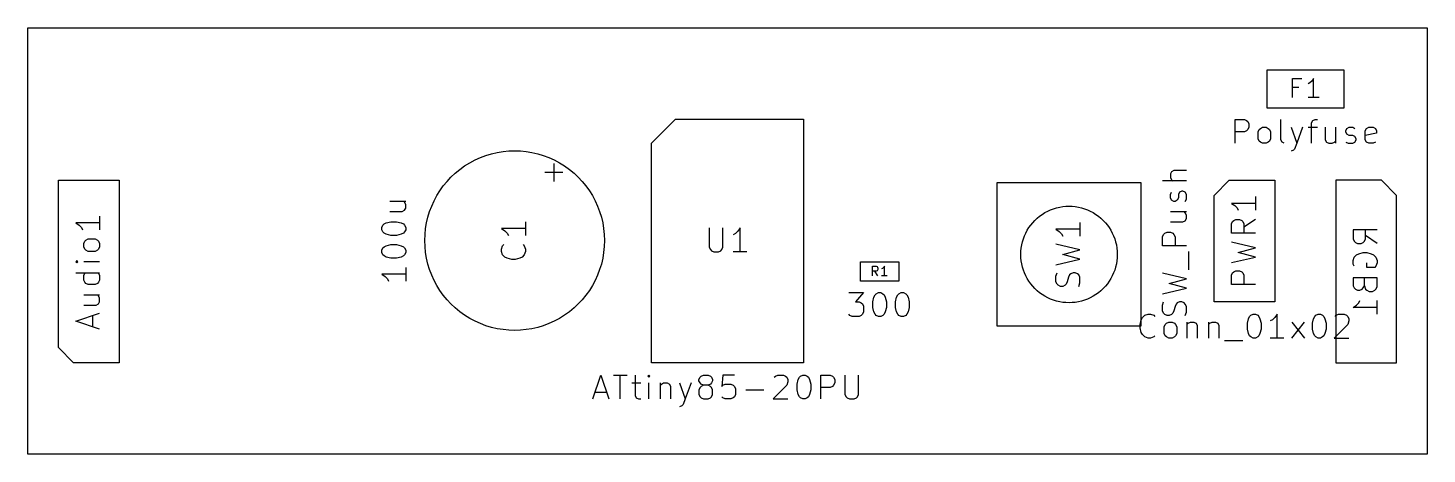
# Model space of a CAD drawing. Extents: x 0.1 to 58.5, y -17.8 to 0.
import ezdxf

# ---------------------------------------------------------------- set-up
doc = ezdxf.new("R2010")
doc.units = 0
doc.layers.get('0').update_dxf_attribs({"linetype": 'CONTINUOUS'})

msp = doc.modelspace()

# ---------------------------------------------------------------- linework, layer by layer
at = {"color": 7}
for points in [[(0.050653, 0.003511), (58.470652, 0.003511)], [(0.050653, -17.776488), (0.050653, 0.003511)], [(58.470652, 0.003511), (58.470652, -17.776488)], [(51.790452, -1.736389), (54.990852, -1.736389)], [(51.790452, -3.336589), (51.790452, -1.736389)], [(54.990852, -1.736389), (54.990852, -3.336589)], [(52.857252, -2.899709), (52.857252, -2.099609), (53.238252, -2.099609)], [(53.733552, -2.899709), (53.733552, -2.099609), (53.657352, -2.213909), (53.581152, -2.290109), (53.504952, -2.328209)], [(53.123952, -2.480609), (52.857252, -2.480609)], [(53.962152, -2.899709), (53.504952, -2.899709)], [(54.990852, -3.336589), (51.790452, -3.336589)], [(26.085652, -4.807249), (27.086412, -3.806489)], [(27.086412, -3.806489), (32.435652, -3.806489)], [(32.435652, -3.806489), (32.435652, -13.966488)], [(50.462032, -4.809789), (50.462032, -3.809029), (50.843032, -3.809029), (50.939552, -3.857289), (50.985272, -3.905549), (51.033532, -3.999529), (51.033532, -4.141769), (50.985272, -4.238289), (50.939552, -4.286549), (50.843032, -4.332269), (50.462032, -4.332269)], [(52.509272, -4.809789), (52.415292, -4.761529), (52.367032, -4.667549), (52.367032, -3.809029)], [(53.652272, -4.809789), (53.652272, -3.951269), (53.700532, -3.857289), (53.794512, -3.809029), (53.891032, -3.809029)], [(52.796292, -4.141769), (53.032512, -4.809789)], [(53.271272, -4.141769), (53.032512, -4.809789), (52.938532, -5.048549), (52.890272, -5.094269), (52.796292, -5.142529)], [(53.510032, -4.141769), (53.891032, -4.141769)], [(54.223772, -4.141769), (54.223772, -4.667549), (54.272032, -4.761529), (54.366012, -4.809789), (54.510792, -4.809789), (54.604772, -4.761529), (54.653032, -4.713269)], [(54.653032, -4.141769), (54.653032, -4.809789)], [(55.082292, -4.761529), (55.176272, -4.809789), (55.366772, -4.809789), (55.463292, -4.761529), (55.509012, -4.667549), (55.509012, -4.619289), (55.463292, -4.522769), (55.366772, -4.477049), (55.224532, -4.477049), (55.128012, -4.428789), (55.082292, -4.332269), (55.082292, -4.286549), (55.128012, -4.190029), (55.224532, -4.141769), (55.366772, -4.141769), (55.463292, -4.190029)], [(56.319272, -4.761529), (56.225292, -4.809789), (56.034792, -4.809789), (55.938272, -4.761529), (55.890012, -4.667549), (55.890012, -4.286549), (55.938272, -4.190029), (56.034792, -4.141769), (56.225292, -4.141769), (56.319272, -4.190029), (56.367532, -4.286549), (56.367532, -4.380529), (55.890012, -4.477049)], [(26.085652, -13.966488), (26.085652, -4.807249)], [(22.008952, -5.655609), (22.008952, -6.404909)], [(1.320653, -6.346489), (3.860653, -6.346489)], [(1.320653, -13.331488), (1.320653, -6.346489)], [(3.860653, -6.346489), (3.860653, -13.966488)], [(22.382332, -6.031529), (21.633032, -6.031529)], [(48.422412, -6.374429), (47.424192, -6.374429)], [(48.422412, -5.947709), (47.899172, -5.947709), (47.805192, -5.993429), (47.756932, -6.089949), (47.756932, -6.232189), (47.805192, -6.328709), (47.850912, -6.374429)], [(49.580652, -6.981489), (50.215652, -6.346489)], [(50.215652, -6.346489), (52.120652, -6.346489)], [(52.120652, -6.346489), (52.120652, -11.426489)], [(54.660652, -6.346489), (54.660652, -13.966488)], [(56.565652, -6.346489), (54.660652, -6.346489)], [(57.200652, -6.981489), (56.565652, -6.346489)], [(40.520472, -6.448089), (46.519952, -6.448089)], [(40.520472, -9.447829), (40.520472, -6.448089)], [(46.519952, -6.448089), (46.519952, -12.447568)], [(48.376692, -7.232949), (48.422412, -7.136429), (48.422412, -6.945929), (48.376692, -6.851949), (48.280172, -6.803689), (48.231912, -6.803689), (48.137932, -6.851949), (48.089672, -6.945929), (48.089672, -7.090709), (48.041412, -7.184689), (47.947432, -7.232949), (47.899172, -7.232949), (47.805192, -7.184689), (47.756932, -7.090709), (47.756932, -6.945929), (47.805192, -6.851949)], [(49.580652, -11.426489), (49.580652, -6.981489)], [(57.200652, -13.966488), (57.200652, -6.981489)], [(15.156032, -7.225329), (15.824052, -7.225329)], [(15.156032, -7.652049), (15.679272, -7.652049), (15.775792, -7.603789), (15.824052, -7.509809), (15.824052, -7.367569), (15.775792, -7.271049), (15.727532, -7.225329)], [(51.302772, -7.316769), (50.302012, -7.316769), (50.446792, -7.410749), (50.540772, -7.507269), (50.589032, -7.601249)], [(51.302772, -7.029749), (51.302772, -7.601249)], [(3.042773, -8.132109), (2.042013, -8.132109), (2.186793, -8.228629), (2.280773, -8.322609), (2.329033, -8.419129)], [(3.042773, -7.847629), (3.042773, -8.419129)], [(20.822772, -8.081309), (20.822772, -8.652809)], [(43.972332, -8.114329), (43.972332, -8.685829)], [(47.756932, -7.662209), (48.422412, -7.662209)], [(47.756932, -8.088929), (48.280172, -8.088929), (48.376692, -8.043209), (48.422412, -7.946689), (48.422412, -7.804449), (48.376692, -7.707929), (48.328432, -7.662209)], [(51.302772, -8.553749), (50.302012, -8.553749), (50.302012, -8.172749), (50.350272, -8.076229), (50.398532, -8.030509), (50.492512, -7.982249), (50.637292, -7.982249), (50.731272, -8.030509), (50.779532, -8.076229), (50.827792, -8.172749), (50.827792, -8.553749)], [(51.302772, -7.982249), (50.827792, -8.314989)], [(20.822772, -8.365789), (19.822012, -8.365789), (19.966792, -8.462309), (20.060772, -8.556289), (20.109032, -8.652809)], [(28.498652, -8.340389), (28.498652, -9.148109), (28.546912, -9.244629), (28.595172, -9.292889), (28.689152, -9.338609), (28.879652, -9.338609), (28.976172, -9.292889), (29.021892, -9.244629), (29.070152, -9.148109), (29.070152, -8.340389)], [(29.783892, -9.338609), (29.783892, -8.340389), (29.689912, -8.482629), (29.593392, -8.576609), (29.499412, -8.624869)], [(43.972332, -8.398809), (42.974112, -8.398809), (43.116352, -8.495329), (43.210332, -8.589309), (43.258592, -8.685829)], [(48.422412, -9.089689), (47.424192, -9.089689), (47.424192, -8.708689), (47.469912, -8.614709), (47.518172, -8.566449), (47.614692, -8.518189), (47.756932, -8.518189), (47.850912, -8.566449), (47.899172, -8.614709), (47.947432, -8.708689), (47.947432, -9.089689)], [(56.382772, -8.419129), (55.382012, -8.419129), (55.382012, -8.800129), (55.430272, -8.894109), (55.478532, -8.942369), (55.572512, -8.990629), (55.717292, -8.990629), (55.811272, -8.942369), (55.859532, -8.894109), (55.907792, -8.800129), (55.907792, -8.419129)], [(56.382772, -8.990629), (55.907792, -8.657889)], [(20.728792, -9.033809), (20.774512, -9.082069), (20.822772, -9.224309), (20.822772, -9.318289), (20.774512, -9.463069), (20.680532, -9.557049), (20.584012, -9.605309), (20.393512, -9.653569), (20.251272, -9.653569), (20.060772, -9.605309), (19.966792, -9.557049), (19.870272, -9.463069), (19.822012, -9.318289), (19.822012, -9.224309), (19.870272, -9.082069), (19.918532, -9.033809)], [(30.070912, -9.338609), (29.499412, -9.338609)], [(42.974112, -9.874549), (43.972332, -9.638329), (43.258592, -9.447829), (43.972332, -9.257329), (42.974112, -9.018569)], [(48.518932, -10.090449), (48.518932, -9.328449)], [(50.302012, -9.790729), (51.302772, -9.554509), (50.589032, -9.364009), (51.302772, -9.173509), (50.302012, -8.934749)], [(2.042013, -9.752629), (2.090273, -9.800889), (2.138533, -9.752629), (2.090273, -9.704369), (2.042013, -9.752629), (2.138533, -9.752629)], [(3.042773, -9.752629), (2.377293, -9.752629)], [(34.810552, -9.757709), (36.410752, -9.757709)], [(34.810552, -10.557809), (34.810552, -9.757709)], [(36.410752, -9.757709), (36.410752, -10.557809)], [(40.520472, -12.447568), (40.520472, -9.447829)], [(55.430272, -9.943129), (55.382012, -9.846609), (55.382012, -9.704369), (55.430272, -9.562129), (55.526792, -9.465609), (55.620772, -9.419889), (55.811272, -9.371629), (55.953512, -9.371629), (56.144012, -9.419889), (56.240532, -9.465609), (56.334512, -9.562129), (56.382772, -9.704369), (56.382772, -9.800889), (56.334512, -9.943129), (56.288792, -9.991389), (55.953512, -9.991389), (55.953512, -9.800889)], [(3.042773, -10.227609), (2.042013, -10.227609)], [(2.994513, -10.227609), (3.042773, -10.324129), (3.042773, -10.514629), (2.994513, -10.608609), (2.948793, -10.656869), (2.852273, -10.705129), (2.567793, -10.705129), (2.471273, -10.656869), (2.423013, -10.608609), (2.377293, -10.514629), (2.377293, -10.324129), (2.423013, -10.227609)], [(15.824052, -10.270789), (14.823292, -10.270789), (14.965532, -10.367309), (15.062052, -10.461289), (15.107772, -10.557809)], [(15.824052, -9.986309), (15.824052, -10.557809)], [(35.316012, -10.336829), (35.316012, -9.938049), (35.468412, -9.938049), (35.506512, -9.955829), (35.524292, -9.976149), (35.544612, -10.014249), (35.544612, -10.070129), (35.524292, -10.108229), (35.506512, -10.128549), (35.468412, -10.146329), (35.316012, -10.146329)], [(35.544612, -10.336829), (35.409992, -10.146329)], [(35.811312, -10.336829), (35.811312, -9.938049), (35.773212, -9.993929), (35.735112, -10.032029), (35.697012, -10.052349)], [(35.925612, -10.336829), (35.697012, -10.336829)], [(43.926612, -10.781329), (43.972332, -10.636549), (43.972332, -10.400329), (43.926612, -10.303809), (43.878352, -10.255549), (43.781832, -10.209829), (43.687852, -10.209829), (43.591332, -10.255549), (43.545612, -10.303809), (43.497352, -10.400329), (43.449092, -10.590829), (43.400832, -10.684809), (43.355112, -10.733069), (43.258592, -10.781329), (43.164612, -10.781329), (43.068092, -10.733069), (43.019832, -10.684809), (42.974112, -10.590829), (42.974112, -10.352069), (43.019832, -10.209829)], [(47.424192, -11.088669), (48.422412, -10.852449), (47.708672, -10.661949), (48.422412, -10.471449), (47.424192, -10.232689)], [(51.302772, -10.697509), (50.302012, -10.697509), (50.302012, -10.316509), (50.350272, -10.219989), (50.398532, -10.171729), (50.492512, -10.126009), (50.637292, -10.126009), (50.731272, -10.171729), (50.779532, -10.219989), (50.827792, -10.316509), (50.827792, -10.697509)], [(55.859532, -10.753389), (55.907792, -10.895629), (55.953512, -10.943889), (56.050032, -10.989609), (56.192272, -10.989609), (56.288792, -10.943889), (56.334512, -10.895629), (56.382772, -10.799109), (56.382772, -10.418109), (55.382012, -10.418109), (55.382012, -10.753389), (55.430272, -10.847369), (55.478532, -10.895629), (55.572512, -10.943889), (55.669032, -10.943889), (55.763012, -10.895629), (55.811272, -10.847369), (55.859532, -10.753389), (55.859532, -10.418109)], [(34.325412, -11.040409), (34.945172, -11.040409), (34.609892, -11.421409), (34.754672, -11.421409), (34.848652, -11.467129), (34.896912, -11.515389), (34.945172, -11.611909), (34.945172, -11.848129), (34.896912, -11.944649), (34.848652, -11.992908), (34.754672, -12.038628), (34.467652, -12.038628), (34.373672, -11.992908), (34.325412, -11.944649)], [(36.410752, -10.557809), (34.810552, -10.557809)], [(2.377293, -11.134389), (3.042773, -11.134389)], [(2.377293, -11.561109), (2.900533, -11.561109), (2.994513, -11.512849), (3.042773, -11.418869), (3.042773, -11.276629), (2.994513, -11.180109), (2.948793, -11.134389)], [(48.376692, -11.995448), (48.422412, -11.850669), (48.422412, -11.614449), (48.376692, -11.517929), (48.328432, -11.469669), (48.231912, -11.423949), (48.137932, -11.423949), (48.041412, -11.469669), (47.995692, -11.517929), (47.947432, -11.614449), (47.899172, -11.804949), (47.850912, -11.898929), (47.805192, -11.947189), (47.708672, -11.995448), (47.614692, -11.995448), (47.518172, -11.947189), (47.469912, -11.898929), (47.424192, -11.804949), (47.424192, -11.566189), (47.469912, -11.423949)], [(52.120652, -11.426489), (49.580652, -11.426489)], [(56.382772, -11.657629), (55.382012, -11.657629), (55.526792, -11.561109), (55.620772, -11.467129), (55.669032, -11.370609)], [(56.382772, -11.942109), (56.382772, -11.370609)], [(3.042773, -12.561868), (2.042013, -12.229128), (3.042773, -11.893849)], [(2.758293, -12.465348), (2.758293, -11.990368)], [(47.111772, -12.843808), (47.066052, -12.892068), (46.921272, -12.940328), (46.827292, -12.940328), (46.685052, -12.892068), (46.588532, -12.795548), (46.540272, -12.701568), (46.494552, -12.511068), (46.494552, -12.368828), (46.540272, -12.178328), (46.588532, -12.081808), (46.685052, -11.987828), (46.827292, -11.939569), (46.921272, -11.939569), (47.066052, -11.987828), (47.111772, -12.033548)], [(52.207012, -12.940328), (52.207012, -11.939569), (52.113032, -12.081808), (52.016512, -12.178328), (51.922532, -12.224048)], [(54.637792, -12.033548), (54.683512, -11.987828), (54.780032, -11.939569), (55.016252, -11.939569), (55.112772, -11.987828), (55.161032, -12.033548), (55.206752, -12.130068), (55.206752, -12.224048), (55.161032, -12.368828), (54.589532, -12.940328), (55.206752, -12.940328)], [(46.519952, -12.447568), (40.520472, -12.447568)], [(48.445272, -12.272308), (48.445272, -12.940328)], [(48.445272, -12.368828), (48.493532, -12.320568), (48.590052, -12.272308), (48.732292, -12.272308), (48.826272, -12.320568), (48.874532, -12.414548), (48.874532, -12.940328)], [(49.352052, -12.272308), (49.352052, -12.940328)], [(49.352052, -12.368828), (49.397772, -12.320568), (49.494292, -12.272308), (49.636532, -12.272308), (49.730512, -12.320568), (49.778772, -12.414548), (49.778772, -12.940328)], [(52.826772, -12.940328), (53.350012, -12.272308)], [(52.826772, -12.272308), (53.350012, -12.940328)], [(1.955653, -13.966488), (1.320653, -13.331488)], [(50.017532, -13.034308), (50.779532, -13.034308)], [(52.494032, -12.940328), (51.922532, -12.940328)], [(3.860653, -13.966488), (1.955653, -13.966488)], [(32.435652, -13.966488), (26.085652, -13.966488)], [(54.660652, -13.966488), (57.200652, -13.966488)], [(23.642172, -15.480328), (23.974912, -14.479568), (24.307652, -15.480328)], [(24.498152, -14.479568), (25.069652, -14.479568)], [(24.785172, -15.480328), (24.785172, -14.479568)], [(25.404932, -14.479568), (25.404932, -15.335548), (25.450652, -15.432068), (25.547172, -15.480328), (25.641152, -15.480328)], [(25.973892, -14.479568), (25.928172, -14.527828), (25.973892, -14.573548), (26.022152, -14.527828), (25.973892, -14.479568), (25.973892, -14.573548)], [(28.259892, -14.908828), (28.165912, -14.860568), (28.117652, -14.812308), (28.069392, -14.718328), (28.069392, -14.670068), (28.117652, -14.573548), (28.165912, -14.527828), (28.259892, -14.479568), (28.450392, -14.479568), (28.546912, -14.527828), (28.595172, -14.573548), (28.640892, -14.670068), (28.640892, -14.718328), (28.595172, -14.812308), (28.546912, -14.860568), (28.450392, -14.908828), (28.259892, -14.908828), (28.165912, -14.954548), (28.117652, -15.002808), (28.069392, -15.099328), (28.069392, -15.289828), (28.117652, -15.383808), (28.165912, -15.432068), (28.259892, -15.480328), (28.450392, -15.480328), (28.546912, -15.432068), (28.595172, -15.383808), (28.640892, -15.289828), (28.640892, -15.099328), (28.595172, -15.002808), (28.546912, -14.954548), (28.450392, -14.908828)], [(29.547672, -14.479568), (29.070152, -14.479568), (29.021892, -14.954548), (29.070152, -14.908828), (29.166672, -14.860568), (29.402892, -14.860568), (29.499412, -14.908828), (29.547672, -14.954548), (29.593392, -15.051068), (29.593392, -15.289828), (29.547672, -15.383808), (29.499412, -15.432068), (29.402892, -15.480328), (29.166672, -15.480328), (29.070152, -15.432068), (29.021892, -15.383808)], [(31.213912, -14.573548), (31.259632, -14.527828), (31.356152, -14.479568), (31.594912, -14.479568), (31.688892, -14.527828), (31.737152, -14.573548), (31.785412, -14.670068), (31.785412, -14.764048), (31.737152, -14.908828), (31.165652, -15.480328), (31.785412, -15.480328)], [(33.164632, -15.480328), (33.164632, -14.479568), (33.545632, -14.479568), (33.642152, -14.527828), (33.690412, -14.573548), (33.736132, -14.670068), (33.736132, -14.812308), (33.690412, -14.908828), (33.642152, -14.954548), (33.545632, -15.002808), (33.164632, -15.002808)], [(34.165392, -14.479568), (34.165392, -15.289828), (34.213652, -15.383808), (34.261912, -15.432068), (34.355892, -15.480328), (34.546392, -15.480328), (34.642912, -15.432068), (34.688632, -15.383808), (34.736892, -15.289828), (34.736892, -14.479568)], [(25.260152, -14.812308), (25.641152, -14.812308)], [(25.973892, -15.480328), (25.973892, -14.812308)], [(26.451412, -14.812308), (26.451412, -15.480328)], [(26.451412, -14.908828), (26.499672, -14.860568), (26.593652, -14.812308), (26.735892, -14.812308), (26.832412, -14.860568), (26.880672, -14.954548), (26.880672, -15.480328)], [(27.261672, -14.812308), (27.497892, -15.480328)], [(27.736652, -14.812308), (27.497892, -15.480328), (27.403912, -15.716548), (27.355652, -15.764808), (27.261672, -15.813068)], [(30.022652, -15.099328), (30.784652, -15.099328)], [(23.736152, -15.193308), (24.213672, -15.193308)], [(58.470652, -17.776488), (0.050653, -17.776488)]]:
    msp.add_lwpolyline(points, dxfattribs=at)
for points in [[(51.605032, -4.809789), (51.511052, -4.761529), (51.462792, -4.713269), (51.414532, -4.619289), (51.414532, -4.332269), (51.462792, -4.238289), (51.511052, -4.190029), (51.605032, -4.141769), (51.747272, -4.141769), (51.843792, -4.190029), (51.892052, -4.238289), (51.937772, -4.332269), (51.937772, -4.619289), (51.892052, -4.713269), (51.843792, -4.761529), (51.747272, -4.809789)], [(14.823292, -8.414049), (14.823292, -8.320069), (14.871552, -8.223549), (14.917272, -8.175289), (15.013792, -8.129569), (15.204292, -8.081309), (15.443052, -8.081309), (15.633552, -8.129569), (15.727532, -8.175289), (15.775792, -8.223549), (15.824052, -8.320069), (15.824052, -8.414049), (15.775792, -8.510569), (15.727532, -8.556289), (15.633552, -8.604549), (15.443052, -8.652809), (15.204292, -8.652809), (15.013792, -8.604549), (14.917272, -8.556289), (14.871552, -8.510569)], [(3.042773, -9.132869), (2.994513, -9.229389), (2.948793, -9.275109), (2.852273, -9.323369), (2.567793, -9.323369), (2.471273, -9.275109), (2.423013, -9.229389), (2.377293, -9.132869), (2.377293, -8.990629), (2.423013, -8.894109), (2.471273, -8.848389), (2.567793, -8.800129), (2.852273, -8.800129), (2.948793, -8.848389), (2.994513, -8.894109), (3.042773, -8.990629)], [(14.823292, -9.366549), (14.823292, -9.272569), (14.871552, -9.176049), (14.917272, -9.127789), (15.013792, -9.082069), (15.204292, -9.033809), (15.443052, -9.033809), (15.633552, -9.082069), (15.727532, -9.127789), (15.775792, -9.176049), (15.824052, -9.272569), (15.824052, -9.366549), (15.775792, -9.463069), (15.727532, -9.508789), (15.633552, -9.557049), (15.443052, -9.605309), (15.204292, -9.605309), (15.013792, -9.557049), (14.917272, -9.508789), (14.871552, -9.463069)], [(24.122181, -8.868226)], [(45.537551, -9.448235)], [(35.562392, -11.040409), (35.658912, -11.040409), (35.752892, -11.086129), (35.801152, -11.134389), (35.849412, -11.230909), (35.897672, -11.421409), (35.897672, -11.657629), (35.849412, -11.848129), (35.801152, -11.944649), (35.752892, -11.992908), (35.658912, -12.038628), (35.562392, -12.038628), (35.468412, -11.992908), (35.420152, -11.944649), (35.371892, -11.848129), (35.326172, -11.657629), (35.326172, -11.421409), (35.371892, -11.230909), (35.420152, -11.134389), (35.468412, -11.086129)], [(36.514892, -11.040409), (36.611412, -11.040409), (36.705392, -11.086129), (36.753652, -11.134389), (36.801912, -11.230909), (36.850172, -11.421409), (36.850172, -11.657629), (36.801912, -11.848129), (36.753652, -11.944649), (36.705392, -11.992908), (36.611412, -12.038628), (36.514892, -12.038628), (36.420912, -11.992908), (36.372652, -11.944649), (36.324392, -11.848129), (36.278672, -11.657629), (36.278672, -11.421409), (36.324392, -11.230909), (36.372652, -11.134389), (36.420912, -11.086129)], [(51.208792, -11.939569), (51.302772, -11.939569), (51.399292, -11.987828), (51.445012, -12.033548), (51.493272, -12.130068), (51.541532, -12.320568), (51.541532, -12.559328), (51.493272, -12.749828), (51.445012, -12.843808), (51.399292, -12.892068), (51.302772, -12.940328), (51.208792, -12.940328), (51.112272, -12.892068), (51.064012, -12.843808), (51.018292, -12.749828), (50.970032, -12.559328), (50.970032, -12.320568), (51.018292, -12.130068), (51.064012, -12.033548), (51.112272, -11.987828)], [(53.921512, -11.939569), (54.018032, -11.939569), (54.112012, -11.987828), (54.160272, -12.033548), (54.208532, -12.130068), (54.256792, -12.320568), (54.256792, -12.559328), (54.208532, -12.749828), (54.160272, -12.843808), (54.112012, -12.892068), (54.018032, -12.940328), (53.921512, -12.940328), (53.827532, -12.892068), (53.779272, -12.843808), (53.731012, -12.749828), (53.685292, -12.559328), (53.685292, -12.320568), (53.731012, -12.130068), (53.779272, -12.033548), (53.827532, -11.987828)], [(47.683272, -12.940328), (47.589292, -12.892068), (47.541032, -12.843808), (47.492772, -12.749828), (47.492772, -12.462808), (47.541032, -12.368828), (47.589292, -12.320568), (47.683272, -12.272308), (47.828052, -12.272308), (47.922032, -12.320568), (47.970292, -12.368828), (48.018552, -12.462808), (48.018552, -12.749828), (47.970292, -12.843808), (47.922032, -12.892068), (47.828052, -12.940328)], [(32.402632, -14.479568), (32.499152, -14.479568), (32.593132, -14.527828), (32.641392, -14.573548), (32.689652, -14.670068), (32.737912, -14.860568), (32.737912, -15.099328), (32.689652, -15.289828), (32.641392, -15.383808), (32.593132, -15.432068), (32.499152, -15.480328), (32.402632, -15.480328), (32.308652, -15.432068), (32.260392, -15.383808), (32.212132, -15.289828), (32.166412, -15.099328), (32.166412, -14.860568), (32.212132, -14.670068), (32.260392, -14.573548), (32.308652, -14.527828)]]:
    msp.add_lwpolyline(points, close=True, dxfattribs=at)
for points in [[(18.497174, -5.620627), (19.657429, -4.950753), (21.086923, -4.950753), (22.247179, -5.620627)], [(16.622171, -8.868226), (16.622171, -7.528478), (17.336918, -6.2905), (18.497174, -5.620627)], [(22.247179, -5.620627), (23.407435, -6.2905), (24.122181, -7.528478), (24.122181, -8.868226)], [(42.514206, -7.702705), (43.137823, -7.34266), (43.906152, -7.34266), (44.529769, -7.702705)], [(41.506424, -9.448235), (41.506424, -8.728143), (41.890588, -8.062751), (42.514206, -7.702705)], [(44.529769, -7.702705), (45.153387, -8.062751), (45.537551, -8.728143), (45.537551, -9.448235)], [(18.497174, -12.115826), (17.336918, -11.445952), (16.622171, -10.207974), (16.622171, -8.868226)], [(24.122181, -8.868226), (24.122181, -10.207974), (23.407435, -11.445952), (22.247179, -12.115826)], [(42.514206, -11.193764), (41.890588, -10.833718), (41.506424, -10.168326), (41.506424, -9.448235)], [(45.537551, -9.448235), (45.537551, -10.168326), (45.153387, -10.833718), (44.529769, -11.193764)], [(44.529769, -11.193764), (43.906152, -11.55381), (43.137823, -11.55381), (42.514206, -11.193764)], [(22.247179, -12.115826), (21.086923, -12.7857), (19.657429, -12.7857), (18.497174, -12.115826)]]:
    msp.add_open_spline(points, degree=3, dxfattribs=at)

doc.saveas('drawing.dxf')
